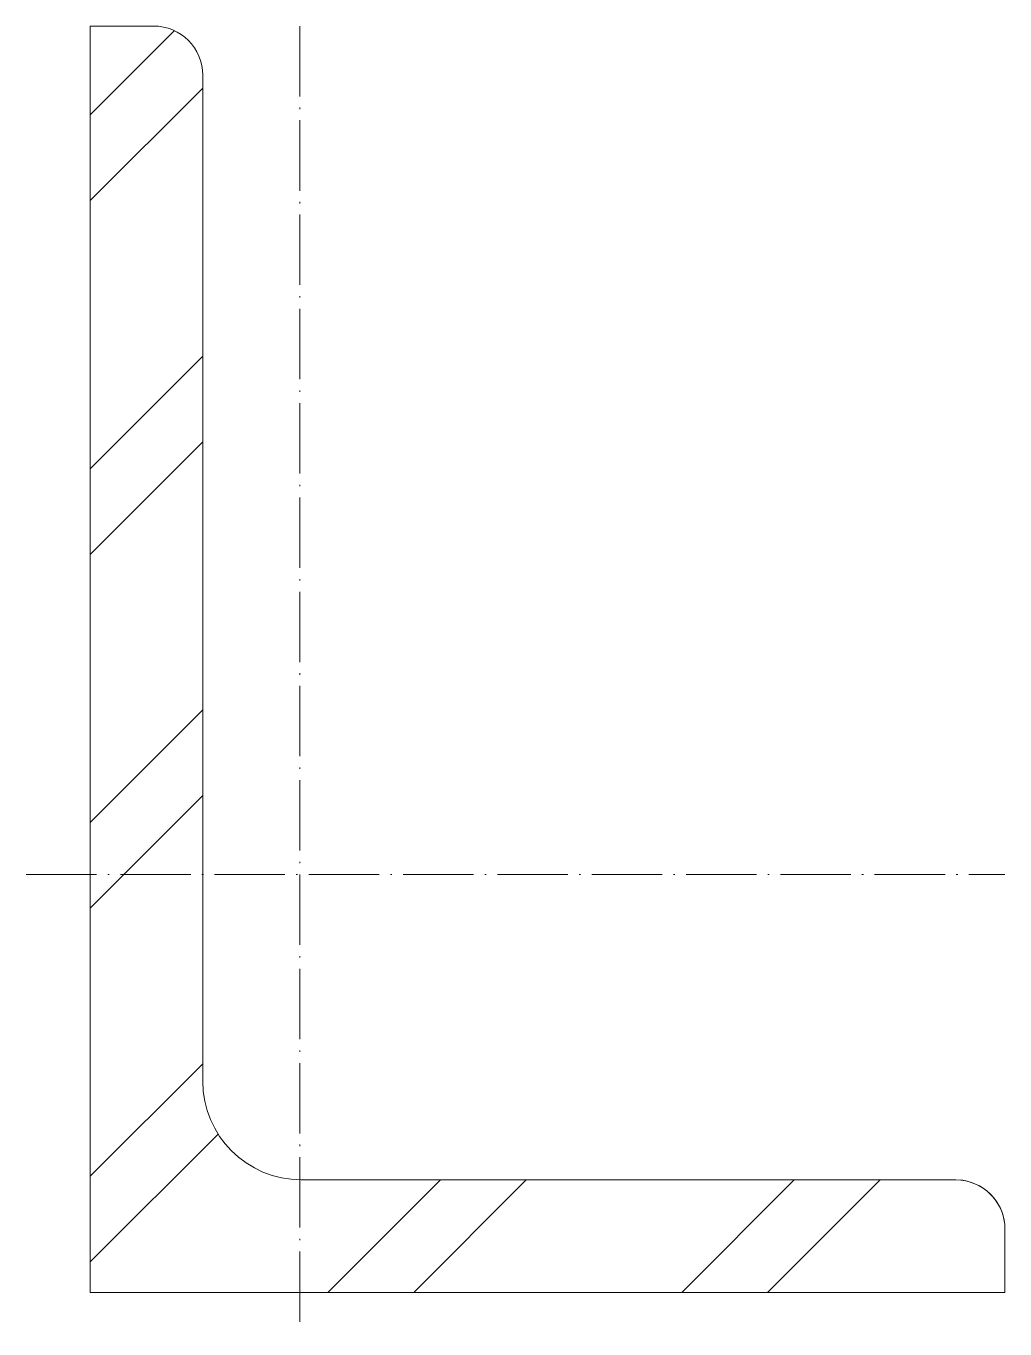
# Model space of a CAD drawing. Header units: metres. Extents: x -4.6 to 65, y -2.6 to 90.
import ezdxf

# ---------------------------------------------------------------- set-up
doc = ezdxf.new("R2010")
doc.units = ezdxf.units.M
doc.linetypes.add('MV_hartlijn_staal', pattern=[6.6, 5, -0.8, 0, -0.8])
doc.layers.add('A-DETL-GENF', color=92, linetype='Continuous', lineweight=18)

# ---------------------------------------------------------------- blocks, each defined once
blk = doc.blocks.new('28 Staalprofielen - L90_60_8-3658720-00_0 Basismaterialen')
at = {"layer": 'A-DETL-GENF', "lineweight": 13}
h = blk.add_hatch(dxfattribs=at)
h.set_pattern_fill('FP_716', color=256, style=0, pattern_type=2)
h.set_pattern_definition([(45, (12962.583, -2543.455), (-12.572359, 12.572359), []), (45, (12962.583, -2524.405), (-12.572359, 12.572359), [])])
h.paths.add_polyline_path([(65, 0), (65, 4.5), (64.901, 5.325), (64.611, 6.103), (64.146, 6.791), (63.531, 7.35), (62.802, 7.749), (62, 7.964), (15, 8), (13.188, 8.239), (11.5, 8.938), (10.05, 10.05), (8.938, 11.5), (8.239, 13.188), (8, 15), (8, 86.5), (7.881, 87.406), (7.531, 88.25), (6.975, 88.975), (6.25, 89.531), (5.406, 89.881), (4.5, 90), (0, 90), (0, 0)])
at = {"layer": 'A-DETL-GENF'}
for p, q in [((4.5, 90), (0, 90)), ((0, 90), (0, 0)), ((0, 90), (0, 0)), ((4.5, 90), (0, 90)), ((8, 15), (8, 86.5)), ((8, 15), (8, 86.5)), ((62, 7.964), (15, 8)), ((61.5, 8), (15, 8)), ((65, 0), (65, 4.5)), ((65, 0), (65, 4.5)), ((0, 0), (65, 0)), ((0, 0), (65, 0))]:
    blk.add_line(p, q, dxfattribs=at)
at = {"layer": 'A-DETL-GENF', "linetype": 'MV_hartlijn_staal', "lineweight": 13}
for p, q in [((14.9, 90), (14.9, -2.6)), ((-4.559, 29.7), (65, 29.7))]:
    blk.add_line(p, q, dxfattribs=at)
at = {"layer": 'A-DETL-GENF'}
for centre, radius, start, end in [((4.5, 86.5), 3.5, 360, 90), ((4.5, 86.5), 3.5, 0, 90), ((15, 15), 7, 180, 270), ((15, 15), 7, 180, 270), ((61.5, 4.5), 3.5, 360, 90), ((61.5, 4.5), 3.5, 360, 81.78679)]:
    blk.add_arc(centre, radius, start, end, dxfattribs=at)

msp = doc.modelspace()

# ---------------------------------------------------------------- block references
msp.add_blockref('28 Staalprofielen - L90_60_8-3658720-00_0 Basismaterialen', (0, 0))

doc.saveas('drawing.dxf')
